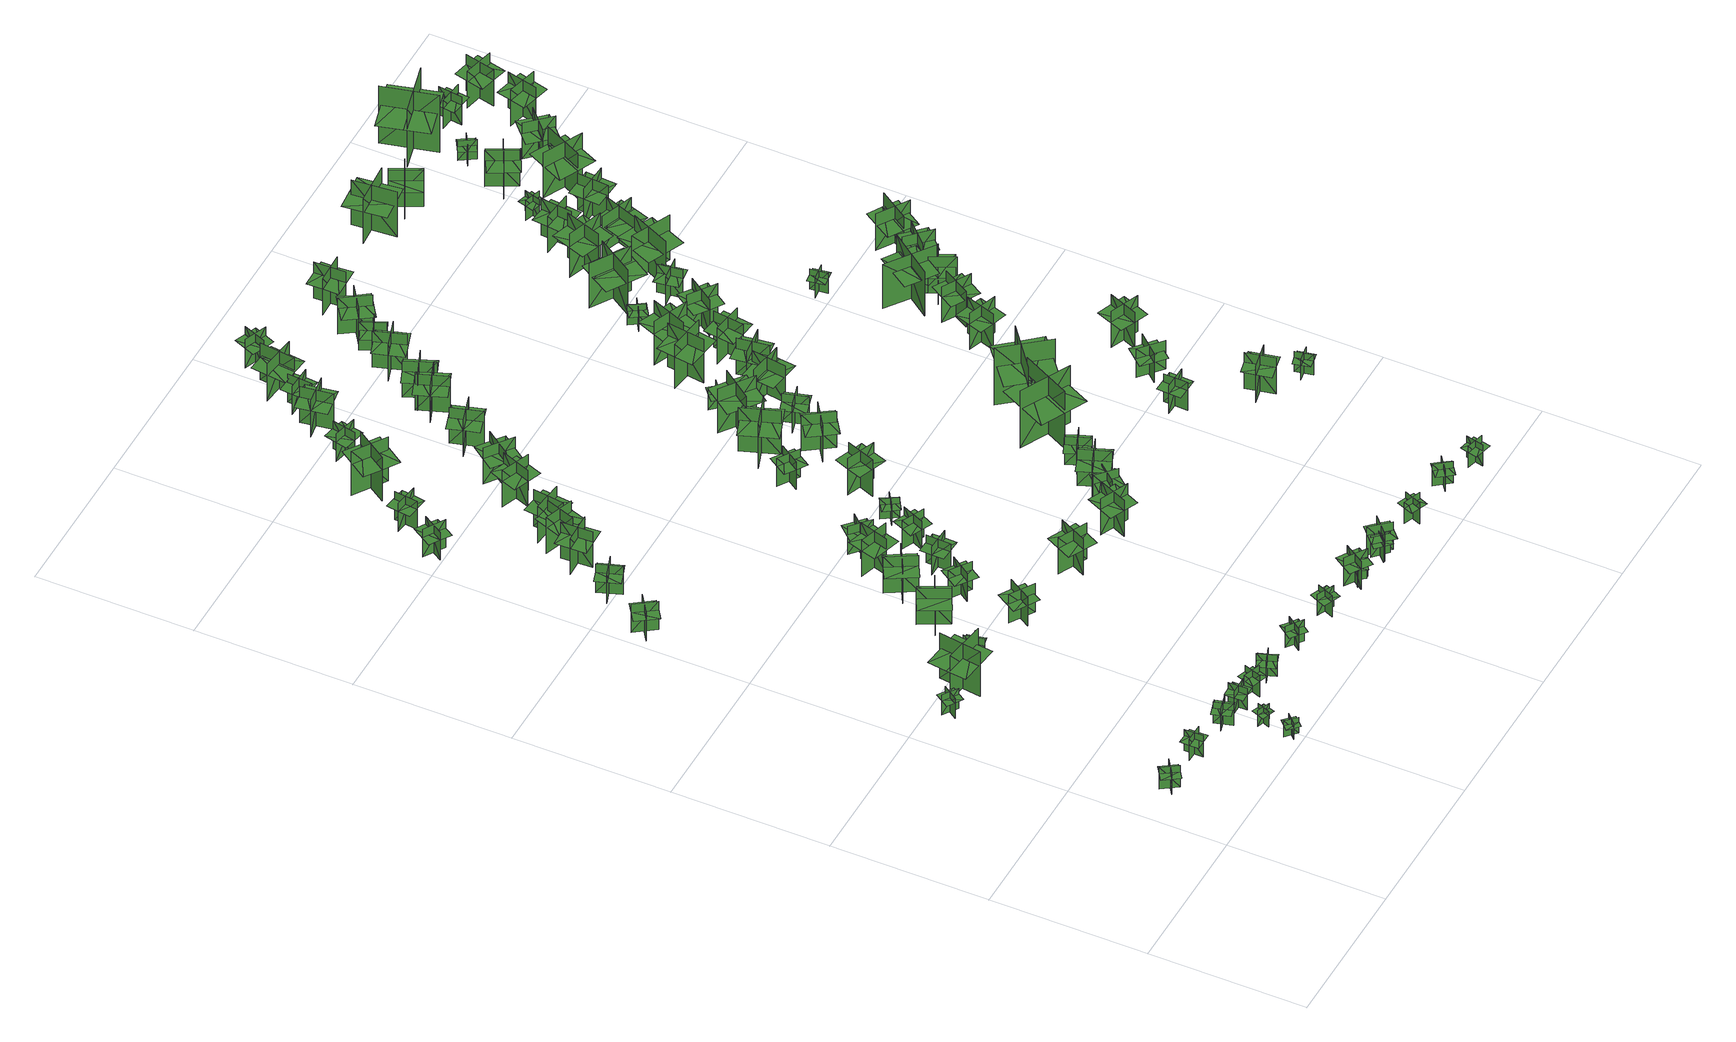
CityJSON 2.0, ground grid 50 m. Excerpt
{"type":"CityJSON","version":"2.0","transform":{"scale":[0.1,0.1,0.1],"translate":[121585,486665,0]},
"CityObjects":{
"tree1":{"type":"SolitaryVegetationObject","geometry":[{"type":"MultiSurface","lod":"1","boundaries":[[[0,1,2]],[[0,2,3]],[[4,5,6]],[[4,6,7]],[[8,9,10]],[[8,10,11]],[[8,11,12]],[[8,12,13]]]}]},
"tree2":{"type":"SolitaryVegetationObject","geometry":[{"type":"MultiSurface","lod":"1","boundaries":[[[14,15,16]],[[14,16,17]],[[18,19,20]],[[18,20,21]],[[22,23,24]],[[22,24,25]],[[22,25,26]],[[22,26,27]]]}]},
"tree3":{"type":"SolitaryVegetationObject","geometry":[{"type":"MultiSurface","lod":"1","boundaries":[[[28,29,30]],[[28,30,31]],[[32,33,34]],[[32,34,35]],[[36,37,38]],[[36,38,39]],[[36,39,40]],[[36,40,41]]]}]},
"tree4":{"type":"SolitaryVegetationObject","geometry":[{"type":"MultiSurface","lod":"1","boundaries":[[[42,43,44]],[[42,44,45]],[[46,47,48]],[[46,48,49]],[[50,51,52]],[[50,52,53]],[[50,53,54]],[[50,54,55]]]}]},
"tree5":{"type":"SolitaryVegetationObject","geometry":[{"type":"MultiSurface","lod":"1","boundaries":[[[56,57,58]],[[56,58,59]],[[60,61,62]],[[60,62,63]],[[64,65,66]],[[64,66,67]],[[64,67,68]],[[64,68,69]]]}]},
"tree6":{"type":"SolitaryVegetationObject","geometry":[{"type":"MultiSurface","lod":"1","boundaries":[[[70,71,72]],[[70,72,73]],[[74,75,76]],[[74,76,77]],[[78,79,80]],[[78,80,81]],[[78,81,82]],[[78,82,83]]]}]},
"tree7":{"type":"SolitaryVegetationObject","geometry":[{"type":"MultiSurface","lod":"1","boundaries":[[[84,85,86]],[[84,86,87]],[[88,89,90]],[[88,90,91]],[[92,93,94]],[[92,94,95]],[[92,95,96]],[[92,96,97]]]}]},
"tree8":{"type":"SolitaryVegetationObject","geometry":[{"type":"MultiSurface","lod":"1","boundaries":[[[98,99,100]],[[98,100,101]],[[102,103,104]],[[102,104,105]],[[106,107,108]],[[106,108,109]],[[106,109,110]],[[106,110,111]]]}]},
"tree9":{"type":"SolitaryVegetationObject","geometry":[{"type":"MultiSurface","lod":"1","boundaries":[[[112,113,114]],[[112,114,115]],[[116,117,118]],[[116,118,119]],[[120,121,122]],[[120,122,123]],[[120,123,124]],[[120,124,125]]]}]},
"tree10":{"type":"SolitaryVegetationObject","geometry":[{"type":"MultiSurface","lod":"1","boundaries":[[[126,127,128]],[[126,128,129]],[[130,131,132]],[[130,132,133]],[[134,135,136]],[[134,136,137]],[[134,137,138]],[[134,138,139]]]}]},
"tree11":{"type":"SolitaryVegetationObject","geometry":[{"type":"MultiSurface","lod":"1","boundaries":[[[140,141,142]],[[140,142,143]],[[144,145,146]],[[144,146,147]],[[148,149,150]],[[148,150,151]],[[148,151,152]],[[148,152,153]]]}]},
"tree12":{"type":"SolitaryVegetationObject","geometry":[{"type":"MultiSurface","lod":"1","boundaries":[[[154,155,156]],[[154,156,157]],[[158,159,160]],[[158,160,161]],[[162,163,164]],[[162,164,165]],[[162,165,166]],[[162,166,167]]]}]},
"tree13":{"type":"SolitaryVegetationObject","geometry":[{"type":"MultiSurface","lod":"1","boundaries":[[[168,169,170]],[[168,170,171]],[[172,173,174]],[[172,174,175]],[[176,177,178]],[[176,178,179]],[[176,179,180]],[[176,180,181]]]}]},
"tree14":{"type":"SolitaryVegetationObject","geometry":[{"type":"MultiSurface","lod":"1","boundaries":[[[182,183,184]],[[182,184,185]],[[186,187,188]],[[186,188,189]],[[190,191,192]],[[190,192,193]],[[190,193,194]],[[190,194,195]]]}]},
"tree15":{"type":"SolitaryVegetationObject","geometry":[{"type":"MultiSurface","lod":"1","boundaries":[[[196,197,198]],[[196,198,199]],[[200,201,202]],[[200,202,203]],[[204,205,206]],[[204,206,207]],[[204,207,208]],[[204,208,209]]]}]},
"tree16":{"type":"SolitaryVegetationObject","geometry":[{"type":"MultiSurface","lod":"1","boundaries":[[[210,211,212]],[[210,212,213]],[[214,215,216]],[[214,216,217]],[[218,219,220]],[[218,220,221]],[[218,221,222]],[[218,222,223]]]}]},
"tree17":{"type":"SolitaryVegetationObject","geometry":[{"type":"MultiSurface","lod":"1","boundaries":[[[224,225,226]],[[224,226,227]],[[228,229,230]],[[228,230,231]],[[232,233,234]],[[232,234,235]],[[232,235,236]],[[232,236,237]]]}]},
"tree18":{"type":"SolitaryVegetationObject","geometry":[{"type":"MultiSurface","lod":"1","boundaries":[[[238,239,240]],[[238,240,241]],[[242,243,244]],[[242,244,245]],[[246,247,248]],[[246,248,249]],[[246,249,250]],[[246,250,251]]]}]},
"tree19":{"type":"SolitaryVegetationObject","geometry":[{"type":"MultiSurface","lod":"1","boundaries":[[[252,253,254]],[[252,254,255]],[[256,257,258]],[[256,258,259]],[[260,261,262]],[[260,262,263]],[[260,263,264]],[[260,264,265]]]}]},
"tree20":{"type":"SolitaryVegetationObject","geometry":[{"type":"MultiSurface","lod":"1","boundaries":[[[266,267,268]],[[266,268,269]],[[270,271,272]],[[270,272,273]],[[274,275,276]],[[274,276,277]],[[274,277,278]],[[274,278,279]]]}]},
"tree21":{"type":"SolitaryVegetationObject","geometry":[{"type":"MultiSurface","lod":"1","boundaries":[[[280,281,282]],[[280,282,283]],[[284,285,286]],[[284,286,287]],[[288,289,290]],[[288,290,291]],[[288,291,292]],[[288,292,293]]]}]},
"tree22":{"type":"SolitaryVegetationObject","geometry":[{"type":"MultiSurface","lod":"1","boundaries":[[[294,295,296]],[[294,296,297]],[[298,299,300]],[[298,300,301]],[[302,303,304]],[[302,304,305]],[[302,305,306]],[[302,306,307]]]}]},
"tree23":{"type":"SolitaryVegetationObject","geometry":[{"type":"MultiSurface","lod":"1","boundaries":[[[308,309,310]],[[308,310,311]],[[312,313,314]],[[312,314,315]],[[316,317,318]],[[316,318,319]],[[316,319,320]],[[316,320,321]]]}]},
"tree24":{"type":"SolitaryVegetationObject","geometry":[{"type":"MultiSurface","lod":"1","boundaries":[[[322,323,324]],[[322,324,325]],[[326,327,328]],[[326,328,329]],[[330,331,332]],[[330,332,333]],[[330,333,334]],[[330,334,335]]]}]},
"tree25":{"type":"SolitaryVegetationObject","geometry":[{"type":"MultiSurface","lod":"1","boundaries":[[[336,337,338]],[[336,338,339]],[[340,341,342]],[[340,342,343]],[[344,345,346]],[[344,346,347]],[[344,347,348]],[[344,348,349]]]}]},
"tree26":{"type":"SolitaryVegetationObject","geometry":[{"type":"MultiSurface","lod":"1","boundaries":[[[350,351,352]],[[350,352,353]],[[354,355,356]],[[354,356,357]],[[358,359,360]],[[358,360,361]],[[358,361,362]],[[358,362,363]]]}]},
"tree27":{"type":"SolitaryVegetationObject","geometry":[{"type":"MultiSurface","lod":"1","boundaries":[[[364,365,366]],[[364,366,367]],[[368,369,370]],[[368,370,371]],[[372,373,374]],[[372,374,375]],[[372,375,376]],[[372,376,377]]]}]},
"tree28":{"type":"SolitaryVegetationObject","geometry":[{"type":"MultiSurface","lod":"1","boundaries":[[[378,379,380]],[[378,380,381]],[[382,383,384]],[[382,384,385]],[[386,387,388]],[[386,388,389]],[[386,389,390]],[[386,390,391]]]}]},
"tree29":{"type":"SolitaryVegetationObject","geometry":[{"type":"MultiSurface","lod":"1","boundaries":[[[392,393,394]],[[392,394,395]],[[396,397,398]],[[396,398,399]],[[400,401,402]],[[400,402,403]],[[400,403,404]],[[400,404,405]]]}]},
"tree30":{"type":"SolitaryVegetationObject","geometry":[{"type":"MultiSurface","lod":"1","boundaries":[[[406,407,408]],[[406,408,409]],[[410,411,412]],[[410,412,413]],[[414,415,416]],[[414,416,417]],[[414,417,418]],[[414,418,419]]]}]},
"tree31":{"type":"SolitaryVegetationObject","geometry":[{"type":"MultiSurface","lod":"1","boundaries":[[[420,421,422]],[[420,422,423]],[[424,425,426]],[[424,426,427]],[[428,429,430]],[[428,430,431]],[[428,431,432]],[[428,432,433]]]}]},
"tree32":{"type":"SolitaryVegetationObject","geometry":[{"type":"MultiSurface","lod":"1","boundaries":[[[434,435,436]],[[434,436,437]],[[438,439,440]],[[438,440,441]],[[442,443,444]],[[442,444,445]],[[442,445,446]],[[442,446,447]]]}]},
"tree33":{"type":"SolitaryVegetationObject","geometry":[{"type":"MultiSurface","lod":"1","boundaries":[[[448,449,450]],[[448,450,451]],[[452,453,454]],[[452,454,455]],[[456,457,458]],[[456,458,459]],[[456,459,460]],[[456,460,461]]]}]},
"tree34":{"type":"SolitaryVegetationObject","geometry":[{"type":"MultiSurface","lod":"1","boundaries":[[[462,463,464]],[[462,464,465]],[[466,467,468]],[[466,468,469]],[[470,471,472]],[[470,472,473]],[[470,473,474]],[[470,474,475]]]}]},
"tree35":{"type":"SolitaryVegetationObject","geometry":[{"type":"MultiSurface","lod":"1","boundaries":[[[476,477,478]],[[476,478,479]],[[480,481,482]],[[480,482,483]],[[484,485,486]],[[484,486,487]],[[484,487,488]],[[484,488,489]]]}]},
"tree36":{"type":"SolitaryVegetationObject","geometry":[{"type":"MultiSurface","lod":"1","boundaries":[[[490,491,492]],[[490,492,493]],[[494,495,496]],[[494,496,497]],[[498,499,500]],[[498,500,501]],[[498,501,502]],[[498,502,503]]]}]},
"tree37":{"type":"SolitaryVegetationObject","geometry":[{"type":"MultiSurface","lod":"1","boundaries":[[[504,505,506]],[[504,506,507]],[[508,509,510]],[[508,510,511]],[[512,513,514]],[[512,514,515]],[[512,515,516]],[[512,516,517]]]}]},
"tree38":{"type":"SolitaryVegetationObject","geometry":[{"type":"MultiSurface","lod":"1","boundaries":[[[518,519,520]],[[518,520,521]],[[522,523,524]],[[522,524,525]],[[526,527,528]],[[526,528,529]],[[526,529,530]],[[526,530,531]]]}]},
"tree39":{"type":"SolitaryVegetationObject","geometry":[{"type":"MultiSurface","lod":"1","boundaries":[[[532,533,534]],[[532,534,535]],[[536,537,538]],[[536,538,539]],[[540,541,542]],[[540,542,543]],[[540,543,544]],[[540,544,545]]]}]},
"tree40":{"type":"SolitaryVegetationObject","geometry":[{"type":"MultiSurface","lod":"1","boundaries":[[[546,547,548]],[[546,548,549]],[[550,551,552]],[[550,552,553]],[[554,555,556]],[[554,556,557]],[[554,557,558]],[[554,558,559]]]}]},
"tree41":{"type":"SolitaryVegetationObject","geometry":[{"type":"MultiSurface","lod":"1","boundaries":[[[560,561,562]],[[560,562,563]],[[564,565,566]],[[564,566,567]],[[568,569,570]],[[568,570,571]],[[568,571,572]],[[568,572,573]]]}]},
"tree42":{"type":"SolitaryVegetationObject","geometry":[{"type":"MultiSurface","lod":"1","boundaries":[[[574,575,576]],[[574,576,577]],[[578,579,580]],[[578,580,581]],[[582,583,584]],[[582,584,585]],[[582,585,586]],[[582,586,587]]]}]},
"tree43":{"type":"SolitaryVegetationObject","geometry":[{"type":"MultiSurface","lod":"1","boundaries":[[[588,589,590]],[[588,590,591]],[[592,593,594]],[[592,594,595]],[[596,597,598]],[[596,598,599]],[[596,599,600]],[[596,600,601]]]}]},
"tree44":{"type":"SolitaryVegetationObject","geometry":[{"type":"MultiSurface","lod":"1","boundaries":[[[602,603,604]],[[602,604,605]],[[606,607,608]],[[606,608,609]],[[610,611,612]],[[610,612,613]],[[610,613,614]],[[610,614,615]]]}]},
"tree45":{"type":"SolitaryVegetationObject","geometry":[{"type":"MultiSurface","lod":"1","boundaries":[[[616,617,618]],[[616,618,619]],[[620,621,622]],[[620,622,623]],[[624,625,626]],[[624,626,627]],[[624,627,628]],[[624,628,629]]]}]},
"tree46":{"type":"SolitaryVegetationObject","geometry":[{"type":"MultiSurface","lod":"1","boundaries":[[[630,631,632]],[[630,632,633]],[[634,635,636]],[[634,636,637]],[[638,639,640]],[[638,640,641]],[[638,641,642]],[[638,642,643]]]}]},
"tree47":{"type":"SolitaryVegetationObject","geometry":[{"type":"MultiSurface","lod":"1","boundaries":[[[644,645,646]],[[644,646,647]],[[648,649,650]],[[648,650,651]],[[652,653,654]],[[652,654,655]],[[652,655,656]],[[652,656,657]]]}]},
"tree48":{"type":"SolitaryVegetationObject","geometry":[{"type":"MultiSurface","lod":"1","boundaries":[[[658,659,660]],[[658,660,661]],[[662,663,664]],[[662,664,665]],[[666,667,668]],[[666,668,669]],[[666,669,670]],[[666,670,671]]]}]},
"tree49":{"type":"SolitaryVegetationObject","geometry":[{"type":"MultiSurface","lod":"1","boundaries":[[[672,673,674]],[[672,674,675]],[[676,677,678]],[[676,678,679]],[[680,681,682]],[[680,682,683]],[[680,683,684]],[[680,684,685]]]}]},
"tree50":{"type":"SolitaryVegetationObject","geometry":[{"type":"MultiSurface","lod":"1","boundaries":[[[686,687,688]],[[686,688,689]],[[690,691,692]],[[690,692,693]],[[694,695,696]],[[694,696,697]],[[694,697,698]],[[694,698,699]]]}]},
"tree51":{"type":"SolitaryVegetationObject","geometry":[{"type":"MultiSurface","lod":"1","boundaries":[[[700,701,702]],[[700,702,703]],[[704,705,706]],[[704,706,707]],[[708,709,710]],[[708,710,711]],[[708,711,712]],[[708,712,713]]]}]},
"tree52":{"type":"SolitaryVegetationObject","geometry":[{"type":"MultiSurface","lod":"1","boundaries":[[[714,715,716]],[[714,716,717]],[[718,719,720]],[[718,720,721]],[[722,723,724]],[[722,724,725]],[[722,725,726]],[[722,726,727]]]}]},
"tree53":{"type":"SolitaryVegetationObject","geometry":[{"type":"MultiSurface","lod":"1","boundaries":[[[728,729,730]],[[728,730,731]],[[732,733,734]],[[732,734,735]],[[736,737,738]],[[736,738,739]],[[736,739,740]],[[736,740,741]]]}]},
"tree54":{"type":"SolitaryVegetationObject","geometry":[{"type":"MultiSurface","lod":"1","boundaries":[[[742,743,744]],[[742,744,745]],[[746,747,748]],[[746,748,749]],[[750,751,752]],[[750,752,753]],[[750,753,754]],[[750,754,755]]]}]},
"tree55":{"type":"SolitaryVegetationObject","geometry":[{"type":"MultiSurface","lod":"1","boundaries":[[[756,757,758]],[[756,758,759]],[[760,761,762]],[[760,762,763]],[[764,765,766]],[[764,766,767]],[[764,767,768]],[[764,768,769]]]}]},
"tree56":{"type":"SolitaryVegetationObject","geometry":[{"type":"MultiSurface","lod":"1","boundaries":[[[770,771,772]],[[770,772,773]],[[774,775,776]],[[774,776,777]],[[778,779,780]],[[778,780,781]],[[778,781,782]],[[778,782,783]]]}]},
"tree57":{"type":"SolitaryVegetationObject","geometry":[{"type":"MultiSurface","lod":"1","boundaries":[[[784,785,786]],[[784,786,787]],[[788,789,790]],[[788,790,791]],[[792,793,794]],[[792,794,795]],[[792,795,796]],[[792,796,797]]]}]},
"tree58":{"type":"SolitaryVegetationObject","geometry":[{"type":"MultiSurface","lod":"1","boundaries":[[[798,799,800]],[[798,800,801]],[[802,803,804]],[[802,804,805]],[[806,807,808]],[[806,808,809]],[[806,809,810]],[[806,810,811]]]}]},
"tree59":{"type":"SolitaryVegetationObject","geometry":[{"type":"MultiSurface","lod":"1","boundaries":[[[812,813,814]],[[812,814,815]],[[816,817,818]],[[816,818,819]],[[820,821,822]],[[820,822,823]],[[820,823,824]],[[820,824,825]]]}]},
"tree60":{"type":"SolitaryVegetationObject","geometry":[{"type":"MultiSurface","lod":"1","boundaries":[[[826,827,828]],[[826,828,829]],[[830,831,832]],[[830,832,833]],[[834,835,836]],[[834,836,837]],[[834,837,838]],[[834,838,839]]]}]},
"tree61":{"type":"SolitaryVegetationObject","geometry":[{"type":"MultiSurface","lod":"1","boundaries":[[[840,841,842]],[[840,842,843]],[[844,845,846]],[[844,846,847]],[[848,849,850]],[[848,850,851]],[[848,851,852]],[[848,852,853]]]}]},
"tree62":{"type":"SolitaryVegetationObject","geometry":[{"type":"MultiSurface","lod":"1","boundaries":[[[854,855,856]],[[854,856,857]],[[858,859,860]],[[858,860,861]],[[862,863,864]],[[862,864,865]],[[862,865,866]],[[862,866,867]]]}]},
"tree63":{"type":"SolitaryVegetationObject","geometry":[{"type":"MultiSurface","lod":"1","boundaries":[[[868,869,870]],[[868,870,871]],[[872,873,874]],[[872,874,875]],[[876,877,878]],[[876,878,879]],[[876,879,880]],[[876,880,881]]]}]},
"tree64":{"type":"SolitaryVegetationObject","geometry":[{"type":"MultiSurface","lod":"1","boundaries":[[[882,883,884]],[[882,884,885]],[[886,887,888]],[[886,888,889]],[[890,891,892]],[[890,892,893]],[[890,893,894]],[[890,894,895]]]}]},
"tree65":{"type":"SolitaryVegetationObject","geometry":[{"type":"MultiSurface","lod":"1","boundaries":[[[896,897,898]],[[896,898,899]],[[900,901,902]],[[900,902,903]],[[904,905,906]],[[904,906,907]],[[904,907,908]],[[904,908,909]]]}]},
"tree66":{"type":"SolitaryVegetationObject","geometry":[{"type":"MultiSurface","lod":"1","boundaries":[[[910,911,912]],[[910,912,913]],[[914,915,916]],[[914,916,917]],[[918,919,920]],[[918,920,921]],[[918,921,922]],[[918,922,923]]]}]},
"tree67":{"type":"SolitaryVegetationObject","geometry":[{"type":"MultiSurface","lod":"1","boundaries":[[[924,925,926]],[[924,926,927]],[[928,929,930]],[[928,930,931]],[[932,933,934]],[[932,934,935]],[[932,935,936]],[[932,936,937]]]}]},
"tree68":{"type":"SolitaryVegetationObject","geometry":[{"type":"MultiSurface","lod":"1","boundaries":[[[938,939,940]],[[938,940,941]],[[942,943,944]],[[942,944,945]],[[946,947,948]],[[946,948,949]],[[946,949,950]],[[946,950,951]]]}]},
"tree69":{"type":"SolitaryVegetationObject","geometry":[{"type":"MultiSurface","lod":"1","boundaries":[[[952,953,954]],[[952,954,955]],[[956,957,958]],[[956,958,959]],[[960,961,962]],[[960,962,963]],[[960,963,964]],[[960,964,965]]]}]},
"tree70":{"type":"SolitaryVegetationObject","geometry":[{"type":"MultiSurface","lod":"1","boundaries":[[[966,967,968]],[[966,968,969]],[[970,971,972]],[[970,972,973]],[[974,975,976]],[[974,976,977]],[[974,977,978]],[[974,978,979]]]}]},
"tree71":{"type":"SolitaryVegetationObject","geometry":[{"type":"MultiSurface","lod":"1","boundaries":[[[980,981,982]],[[980,982,983]],[[984,985,986]],[[984,986,987]],[[988,989,990]],[[988,990,991]],[[988,991,992]],[[988,992,993]]]}]},
"tree72":{"type":"SolitaryVegetationObject","geometry":[{"type":"MultiSurface","lod":"1","boundaries":[[[994,995,996]],[[994,996,997]],[[998,999,1000]],[[998,1000,1001]],[[1002,1003,1004]],[[1002,1004,1005]],[[1002,1005,1006]],[[1002,1006,1007]]]}]},
"tree73":{"type":"SolitaryVegetationObject","geometry":[{"type":"MultiSurface","lod":"1","boundaries":[[[1008,1009,1010]],[[1008,1010,1011]],[[1012,1013,1014]],[[1012,1014,1015]],[[1016,1017,1018]],[[1016,1018,1019]],[[1016,1019,1020]],[[1016,1020,1021]]]}]},
"tree74":{"type":"SolitaryVegetationObject","geometry":[{"type":"MultiSurface","lod":"1","boundaries":[[[1022,1023,1024]],[[1022,1024,1025]],[[1026,1027,1028]],[[1026,1028,1029]],[[1030,1031,1032]],[[1030,1032,1033]],[[1030,1033,1034]],[[1030,1034,1035]]]}]},
"tree75":{"type":"SolitaryVegetationObject","geometry":[{"type":"MultiSurface","lod":"1","boundaries":[[[1036,1037,1038]],[[1036,1038,1039]],[[1040,1041,1042]],[[1040,1042,1043]],[[1044,1045,1046]],[[1044,1046,1047]],[[1044,1047,1048]],[[1044,1048,1049]]]}]},
"tree76":{"type":"SolitaryVegetationObject","geometry":[{"type":"MultiSurface","lod":"1","boundaries":[[[1050,1051,1052]],[[1050,1052,1053]],[[1054,1055,1056]],[[1054,1056,1057]],[[1058,1059,1060]],[[1058,1060,1061]],[[1058,1061,1062]],[[1058,1062,1063]]]}]},
"tree77":{"type":"SolitaryVegetationObject","geometry":[{"type":"MultiSurface","lod":"1","boundaries":[[[1064,1065,1066]],[[1064,1066,1067]],[[1068,1069,1070]],[[1068,1070,1071]],[[1072,1073,1074]],[[1072,1074,1075]],[[1072,1075,1076]],[[1072,1076,1077]]]}]},
"tree78":{"type":"SolitaryVegetationObject","geometry":[{"type":"MultiSurface","lod":"1","boundaries":[[[1078,1079,1080]],[[1078,1080,1081]],[[1082,1083,1084]],[[1082,1084,1085]],[[1086,1087,1088]],[[1086,1088,1089]],[[1086,1089,1090]],[[1086,1090,1091]]]}]},
"tree79":{"type":"SolitaryVegetationObject","geometry":[{"type":"MultiSurface","lod":"1","boundaries":[[[1092,1093,1094]],[[1092,1094,1095]],[[1096,1097,1098]],[[1096,1098,1099]],[[1100,1101,1102]],[[1100,1102,1103]],[[1100,1103,1104]],[[1100,1104,1105]]]}]},
"tree80":{"type":"SolitaryVegetationObject","geometry":[{"type":"MultiSurface","lod":"1","boundaries":[[[1106,1107,1108]],[[1106,1108,1109]],[[1110,1111,1112]],[[1110,1112,1113]],[[1114,1115,1116]],[[1114,1116,1117]],[[1114,1117,1118]],[[1114,1118,1119]]]}]},
"tree81":{"type":"SolitaryVegetationObject","geometry":[{"type":"MultiSurface","lod":"1","boundaries":[[[1120,1121,1122]],[[1120,1122,1123]],[[1124,1125,1126]],[[1124,1126,1127]],[[1128,1129,1130]],[[1128,1130,1131]],[[1128,1131,1132]],[[1128,1132,1133]]]}]},
"tree82":{"type":"SolitaryVegetationObject","geometry":[{"type":"MultiSurface","lod":"1","boundaries":[[[1134,1135,1136]],[[1134,1136,1137]],[[1138,1139,1140]],[[1138,1140,1141]],[[1142,1143,1144]],[[1142,1144,1145]],[[1142,1145,1146]],[[1142,1146,1147]]]}]},
"tree83":{"type":"SolitaryVegetationObject","geometry":[{"type":"MultiSurface","lod":"1","boundaries":[[[1148,1149,1150]],[[1148,1150,1151]],[[1152,1153,1154]],[[1152,1154,1155]],[[1156,1157,1158]],[[1156,1158,1159]],[[1156,1159,1160]],[[1156,1160,1161]]]}]},
"tree84":{"type":"SolitaryVegetationObject","geometry":[{"type":"MultiSurface","lod":"1","boundaries":[[[1162,1163,1164]],[[1162,1164,1165]],[[1166,1167,1168]],[[1166,1168,1169]],[[1170,1171,1172]],[[1170,1172,1173]],[[1170,1173,1174]],[[1170,1174,1175]]]}]},
"tree85":{"type":"SolitaryVegetationObject","geometry":[{"type":"MultiSurface","lod":"1","boundaries":[[[1176,1177,1178]],[[1176,1178,1179]],[[1180,1181,1182]],[[1180,1182,1183]],[[1184,1185,1186]],[[1184,1186,1187]],[[1184,1187,1188]],[[1184,1188,1189]]]}]},
"tree86":{"type":"SolitaryVegetationObject","geometry":[{"type":"MultiSurface","lod":"1","boundaries":[[[1190,1191,1192]],[[1190,1192,1193]],[[1194,1195,1196]],[[1194,1196,1197]],[[1198,1199,1200]],[[1198,1200,1201]],[[1198,1201,1202]],[[1198,1202,1203]]]}]},
"tree87":{"type":"SolitaryVegetationObject","geometry":[{"type":"MultiSurface","lod":"1","boundaries":[[[1204,1205,1206]],[[1204,1206,1207]],[[1208,1209,1210]],[[1208,1210,1211]],[[1212,1213,1214]],[[1212,1214,1215]],[[1212,1215,1216]],[[1212,1216,1217]]]}]},
"tree88":{"type":"SolitaryVegetationObject","geometry":[{"type":"MultiSurface","lod":"1","boundaries":[[[1218,1219,1220]],[[1218,1220,1221]],[[1222,1223,1224]],[[1222,1224,1225]],[[1226,1227,1228]],[[1226,1228,1229]],[[1226,1229,1230]],[[1226,1230,1231]]]}]},
"tree89":{"type":"SolitaryVegetationObject","geometry":[{"type":"MultiSurface","lod":"1","boundaries":[[[1232,1233,1234]],[[1232,1234,1235]],[[1236,1237,1238]],[[1236,1238,1239]],[[1240,1241,1242]],[[1240,1242,1243]],[[1240,1243,1244]],[[1240,1244,1245]]]}]},
"tree90":{"type":"SolitaryVegetationObject","geometry":[{"type":"MultiSurface","lod":"1","boundaries":[[[1246,1247,1248]],[[1246,1248,1249]],[[1250,1251,1252]],[[1250,1252,1253]],[[1254,1255,1256]],[[1254,1256,1257]],[[1254,1257,1258]],[[1254,1258,1259]]]}]},
"tree91":{"type":"SolitaryVegetationObject","geometry":[{"type":"MultiSurface","lod":"1","boundaries":[[[1260,1261,1262]],[[1260,1262,1263]],[[1264,1265,1266]],[[1264,1266,1267]],[[1268,1269,1270]],[[1268,1270,1271]],[[1268,1271,1272]],[[1268,1272,1273]]]}]},
"tree92":{"type":"SolitaryVegetationObject","geometry":[{"type":"MultiSurface","lod":"1","boundaries":[[[1274,1275,1276]],[[1274,1276,1277]],[[1278,1279,1280]],[[1278,1280,1281]],[[1282,1283,1284]],[[1282,1284,1285]],[[1282,1285,1286]],[[1282,1286,1287]]]}]},
"tree93":{"type":"SolitaryVegetationObject","geometry":[{"type":"MultiSurface","lod":"1","boundaries":[[[1288,1289,1290]],[[1288,1290,1291]],[[1292,1293,1294]],[[1292,1294,1295]],[[1296,1297,1298]],[[1296,1298,1299]],[[1296,1299,1300]],[[1296,1300,1301]]]}]},
"tree94":{"type":"SolitaryVegetationObject","geometry":[{"type":"MultiSurface","lod":"1","boundaries":[[[1302,1303,1304]],[[1302,1304,1305]],[[1306,1307,1308]],[[1306,1308,1309]],[[1310,1311,1312]],[[1310,1312,1313]],[[1310,1313,1314]],[[1310,1314,1315]]]}]},
"tree95":{"type":"SolitaryVegetationObject","geometry":[{"type":"MultiSurface","lod":"1","boundaries":[[[1316,1317,1318]],[[1316,1318,1319]],[[1320,1321,1322]],[[1320,1322,1323]],[[1324,1325,1326]],[[1324,1326,1327]],[[1324,1327,1328]],[[1324,1328,1329]]]}]},
"tree96":{"type":"SolitaryVegetationObject","geometry":[{"type":"MultiSurface","lod":"1","boundaries":[[[1330,1331,1332]],[[1330,1332,1333]],[[1334,1335,1336]],[[1334,1336,1337]],[[1338,1339,1340]],[[1338,1340,1341]],[[1338,1341,1342]],[[1338,1342,1343]]]}]},
"tree97":{"type":"SolitaryVegetationObject","geometry":[{"type":"MultiSurface","lod":"1","boundaries":[[[1344,1345,1346]],[[1344,1346,1347]],[[1348,1349,1350]],[[1348,1350,1351]],[[1352,1353,1354]],[[1352,1354,1355]],[[1352,1355,1356]],[[1352,1356,1357]]]}]},
"tree98":{"type":"SolitaryVegetationObject","geometry":[{"type":"MultiSurface","lod":"1","boundaries":[[[1358,1359,1360]],[[1358,1360,1361]],[[1362,1363,1364]],[[1362,1364,1365]],[[1366,1367,1368]],[[1366,1368,1369]],[[1366,1369,1370]],[[1366,1370,1371]]]}]},
"tree99":{"type":"SolitaryVegetationObject","geometry":[{"type":"MultiSurface","lod":"1","boundaries":[[[1372,1373,1374]],[[1372,1374,1375]],[[1376,1377,1378]],[[1376,1378,1379]],[[1380,1381,1382]],[[1380,1382,1383]],[[1380,1383,1384]],[[1380,1384,1385]]]}]},
"tree100":{"type":"SolitaryVegetationObject","geometry":[{"type":"MultiSurface","lod":"1","boundaries":[[[1386,1387,1388]],[[1386,1388,1389]],[[1390,1391,1392]],[[1390,1392,1393]],[[1394,1395,1396]],[[1394,1396,1397]],[[1394,1397,1398]],[[1394,1398,1399]]]}]},
"tree101":{"type":"SolitaryVegetationObject","geometry":[{"type":"MultiSurface","lod":"1","boundaries":[[[1400,1401,1402]],[[1400,1402,1403]],[[1404,1405,1406]],[[1404,1406,1407]],[[1408,1409,1410]],[[1408,1410,1411]],[[1408,1411,1412]],[[1408,1412,1413]]]}]},
"tree102":{"type":"SolitaryVegetationObject","geometry":[{"type":"MultiSurface","lod":"1","boundaries":[[[1414,1415,1416]],[[1414,1416,1417]],[[1418,1419,1420]],[[1418,1420,1421]],[[1422,1423,1424]],[[1422,1424,1425]],[[1422,1425,1426]],[[1422,1426,1427]]]}]}
},
"vertices":[
[111,228,11],[160,262,11],[160,262,93],[111,228,93],[150,221,11],[117,270,11],[117,270,93],[150,221,93],[150,221,70],[174,238,70],[141,286,70],[117,270,70],[92,253,70],[126,204,70],
[291,218,10],[291,277,10],[291,277,92],[291,218,92],[319,246,10],[260,246,10],[260,246,92],[319,246,92],[319,246,69],[319,275,69],[260,276,69],[260,246,69],[260,217,69],[319,216,69],
[150,959,14],[119,913,14],[119,913,91],[150,959,91],[114,952,14],[160,922,14],[160,922,91],[114,952,91],[114,952,70],[98,929,70],[145,899,70],[160,922,70],[175,945,70],[129,975,70],
[469,21,10],[499,53,10],[499,53,71],[469,21,71],[498,21,10],[466,52,10],[466,52,71],[498,21,71],[498,21,54],[514,37,54],[482,68,54],[466,52,54],[451,36,54],[483,5,54],
[428,255,10],[445,199,10],[445,199,92],[428,255,92],[409,221,10],[466,238,10],[466,238,92],[409,221,92],[409,221,69],[418,193,69],[474,210,69],[466,238,69],[458,266,69],[401,249,69],
[498,148,11],[482,107,11],[482,107,72],[498,148,72],[471,136,11],[512,120,11],[512,120,72],[471,136,72],[471,136,55],[463,116,55],[504,100,55],[512,120,55],[520,141,55],[479,157,55],
[325,943,4],[188,962,4],[188,962,176],[325,943,176],[259,1031,4],[240,894,4],[240,894,176],[259,1031,176],[318,954,121],[326,1017,121],[189,1034,121],[181,971,121],[173,907,121],[310,890,121],
[492,220,9],[551,222,9],[551,222,92],[492,220,92],[520,193,9],[519,252,9],[519,252,92],[520,193,92],[520,193,69],[550,194,69],[548,252,69],[519,252,69],[489,251,69],[491,192,69],
[88,1882,7],[25,1837,7],[25,1837,115],[88,1882,115],[38,1891,7],[82,1827,7],[82,1827,115],[38,1891,115],[38,1891,84],[6,1869,84],[50,1805,84],[82,1827,84],[114,1850,84],[69,1913,84],
[621,206,9],[565,225,9],[565,225,91],[621,206,91],[604,242,9],[585,186,9],[585,186,91],[604,242,91],[604,242,68],[576,251,68],[557,195,68],[585,186,68],[613,176,68],[632,232,68],
[338,977,8],[400,989,8],[400,989,86],[338,977,86],[380,949,8],[368,1011,8],[368,1011,86],[380,949,86],[343,973,61],[349,945,61],[410,958,61],[404,987,61],[398,1015,61],[337,1002,61],
[681,179,9],[661,235,9],[661,235,91],[681,179,91],[698,215,9],[643,195,9],[643,195,91],[698,215,91],[698,215,68],[688,243,68],[633,223,68],[643,195,68],[652,167,68],[708,187,68],
[186,2030,9],[113,2005,9],[113,2005,117],[186,2030,117],[140,2053,9],[165,1980,9],[165,1980,117],[140,2053,117],[140,2053,87],[103,2041,87],[128,1968,87],[165,1980,87],[201,1993,87],[176,2066,87],
[406,1118,8],[495,1163,8],[495,1163,146],[406,1118,146],[469,1097,8],[424,1186,8],[424,1186,146],[469,1097,146],[469,1097,107],[513,1119,107],[469,1208,107],[424,1186,107],[379,1163,107],[424,1074,107],
[52,2554,10],[117,2513,10],[117,2513,117],[52,2554,117],[63,2504,10],[104,2570,10],[104,2570,117],[63,2504,117],[63,2504,87],[96,2483,87],[137,2549,87],[104,2570,87],[71,2590,87],[30,2524,87],
[620,909,6],[546,956,6],[546,956,116],[620,909,116],[605,978,6],[558,903,6],[558,903,116],[605,978,116],[619,918,81],[640,952,81],[565,998,81],[544,963,81],[523,929,81],[598,883,81],
[229,2107,7],[225,2206,7],[225,2206,145],[229,2107,145],[274,2155,7],[175,2151,7],[175,2151,145],[274,2155,145],[274,2155,107],[272,2205,107],[173,2201,107],[175,2151,107],[177,2101,107],[276,2105,107],
[797,211,11],[845,176,11],[845,176,93],[797,211,93],[803,172,11],[838,219,11],[838,219,93],[803,172,93],[803,172,70],[826,154,70],[862,202,70],[838,219,70],[815,237,70],[779,190,70],
[485,1259,7],[571,1308,7],[571,1308,146],[485,1259,146],[549,1241,7],[499,1328,7],[499,1328,146],[549,1241,146],[549,1241,107],[592,1266,107],[543,1352,107],[499,1328,107],[456,1303,107],[506,1216,107],
[575,1101,5],[618,1165,5],[618,1165,113],[575,1101,113],[625,1110,5],[561,1154,5],[561,1154,113],[625,1110,113],[625,1110,83],[647,1142,83],[583,1186,83],[561,1154,83],[539,1122,83],[603,1078,83],
[316,2217,7],[223,2250,7],[223,2250,145],[316,2217,145],[288,2277,7],[255,2183,7],[255,2183,145],[288,2277,145],[288,2277,106],[241,2294,106],[208,2200,106],[255,2183,106],[302,2167,106],[335,2261,106],
[160,2695,7],[150,2619,7],[150,2619,115],[160,2695,115],[119,2664,7],[196,2654,7],[196,2654,115],[119,2664,115],[119,2664,85],[114,2626,85],[190,2616,85],[196,2654,85],[201,2692,85],[124,2703,85],
[350,2280,8],[251,2291,8],[251,2291,147],[350,2280,147],[309,2332,8],[297,2233,8],[297,2233,147],[309,2332,147],[309,2332,108],[259,2338,108],[248,2239,108],[297,2233,108],[347,2228,108],[358,2327,108],
[571,1353,6],[600,1448,6],[600,1448,144],[571,1353,144],[629,1384,6],[534,1413,6],[534,1413,144],[629,1384,144],[629,1384,105],[644,1431,105],[549,1460,105],[534,1413,105],[520,1365,105],[615,1336,105],
[993,203,10],[969,149,10],[969,149,92],[993,203,92],[956,189,10],[1010,165,10],[1010,165,92],[956,189,92],[956,189,69],[944,162,69],[998,138,69],[1010,165,69],[1022,192,69],[968,216,69],
[665,1274,7],[663,1196,7],[663,1196,114],[665,1274,114],[627,1238,7],[705,1236,7],[705,1236,114],[627,1238,114],[627,1238,84],[626,1200,84],[704,1197,84],[705,1236,84],[706,1275,84],[629,1277,84],
[594,1487,10],[652,1435,10],[652,1435,117],[594,1487,117],[597,1436,10],[649,1493,10],[649,1493,117],[597,1436,117],[597,1436,87],[625,1410,87],[677,1467,87],[649,1493,87],[620,1519,87],[568,1462,87],
[294,2782,7],[193,2849,7],[193,2849,176],[294,2782,176],[278,2861,7],[211,2760,7],[211,2760,176],[278,2861,176],[278,2861,128],[228,2895,128],[160,2794,128],[211,2760,128],[261,2726,128],[329,2827,128],
[815,855,8],[859,944,8],[859,944,147],[815,855,147],[878,876,8],[788,920,8],[788,920,147],[878,876,147],[878,876,108],[900,921,108],[810,965,108],[788,920,108],[766,876,108],[855,831,108],
[374,2384,6],[410,2477,6],[410,2477,145],[374,2384,145],[434,2411,6],[342,2447,6],[342,2447,145],[434,2411,145],[434,2411,106],[452,2457,106],[360,2493,106],[342,2447,106],[324,2400,106],[416,2364,106],
[707,1310,8],[739,1381,8],[739,1381,116],[707,1310,116],[756,1328,8],[685,1360,8],[685,1360,116],[756,1328,116],[756,1328,86],[772,1364,86],[701,1396,86],[685,1360,86],[669,1325,86],[740,1293,86],
[1100,177,8],[1165,135,8],[1165,135,116],[1100,177,116],[1110,127,8],[1152,192,8],[1152,192,116],[1110,127,116],[1110,127,86],[1143,106,86],[1185,171,86],[1152,192,86],[1120,213,86],[1078,148,86],
[1159,175,9],[1112,139,9],[1112,139,91],[1159,175,91],[1120,180,9],[1156,133,9],[1156,133,91],[1120,180,91],[1120,180,68],[1097,162,68],[1133,115,68],[1156,133,68],[1180,151,68],[1144,198,68],
[403,2537,6],[483,2477,6],[483,2477,144],[403,2537,144],[413,2471,6],[472,2551,6],[472,2551,144],[413,2471,144],[413,2471,105],[453,2441,105],[512,2521,105],[472,2551,105],[432,2580,105],[373,2501,105],
[795,1423,11],[765,1470,11],[765,1470,88],[795,1423,88],[803,1459,11],[756,1429,11],[756,1429,88],[803,1459,88],[803,1459,66],[788,1483,66],[741,1452,66],[756,1429,66],[771,1406,66],[818,1436,66],
[299,2948,8],[374,2931,8],[374,2931,115],[299,2948,115],[326,2904,8],[343,2980,8],[343,2980,115],[326,2904,115],[326,2904,85],[364,2896,85],[381,2971,85],[343,2980,85],[305,2988,85],[288,2912,85],
[985,885,8],[1076,845,8],[1076,845,147],[985,885,147],[1009,823,8],[1049,914,8],[1049,914,147],[1009,823,147],[1009,823,108],[1054,803,108],[1095,894,108],[1049,914,108],[1004,934,108],[963,843,108],
[1277,162,10],[1236,120,10],[1236,120,92],[1277,162,92],[1238,162,10],[1280,121,10],[1280,121,92],[1238,162,92],[1238,162,69],[1217,141,69],[1260,100,69],[1280,121,69],[1301,142,69],[1258,183,69],
[1295,119,10],[1242,176,10],[1242,176,117],[1295,119,117],[1297,171,10],[1240,118,10],[1240,118,117],[1297,171,117],[1297,171,87],[1270,199,87],[1214,146,87],[1240,118,87],[1267,90,87],[1323,143,87],
[508,2696,9],[536,2600,9],[536,2600,147],[508,2696,147],[476,2637,9],[571,2666,9],[571,2666,147],[476,2637,147],[476,2637,108],[490,2590,108],[585,2618,108],[571,2666,108],[557,2714,108],[461,2685,108],
[821,1749,10],[757,1791,10],[757,1791,117],[821,1749,117],[811,1799,10],[769,1735,10],[769,1735,117],[811,1799,117],[811,1799,87],[779,1821,87],[736,1756,87],[769,1735,87],[801,1713,87],[844,1778,87],
[870,1620,16],[835,1527,16],[835,1527,155],[870,1620,155],[809,1593,16],[902,1557,16],[902,1557,155],[809,1593,155],[809,1593,116],[792,1547,116],[885,1511,116],[902,1557,116],[920,1604,116],[827,1640,116],
[399,3112,7],[415,3013,7],[415,3013,145],[399,3112,145],[360,3058,7],[458,3074,7],[458,3074,145],[360,3058,145],[360,3058,106],[368,3009,106],[466,3025,106],[458,3074,106],[450,3123,106],[352,3107,106],
[457,3180,9],[453,3102,9],[453,3102,117],[457,3180,117],[418,3145,9],[496,3142,9],[496,3142,117],[418,3145,117],[418,3145,86],[416,3107,86],[494,3103,86],[496,3142,86],[497,3180,86],[420,3184,86],
[1149,909,8],[1091,961,8],[1091,961,116],[1149,909,116],[1146,961,8],[1095,903,8],[1095,903,116],[1146,961,116],[1146,961,85],[1118,986,85],[1066,929,85],[1095,903,85],[1124,877,85],[1175,935,85],
[882,1838,8],[841,1953,8],[841,1953,177],[882,1838,177],[917,1911,8],[802,1871,8],[802,1871,177],[917,1911,177],[917,1911,129],[897,1969,129],[782,1928,129],[802,1871,129],[822,1814,129],[937,1854,129],
[590,2844,7],[625,2751,7],[625,2751,146],[590,2844,146],[562,2784,7],[656,2819,7],[656,2819,146],[562,2784,146],[562,2784,107],[580,2737,107],[673,2772,107],[656,2819,107],[638,2866,107],[545,2831,107],
[1200,1009,7],[1108,973,7],[1108,973,146],[1200,1009,146],[1140,1036,7],[1176,944,7],[1176,944,146],[1140,1036,146],[1140,1036,107],[1093,1018,107],[1130,925,107],[1176,944,107],[1222,962,107],[1186,1054,107],
[509,3291,7],[495,3178,7],[495,3178,148],[509,3291,148],[438,3235,7],[550,3221,7],[550,3221,148],[438,3235,148],[500,3285,102],[448,3290,102],[436,3177,102],[488,3172,102],[540,3167,102],[552,3279,102],
[1461,118,9],[1406,140,9],[1406,140,91],[1461,118,91],[1446,154,9],[1424,99,9],[1424,99,91],[1446,154,91],[1446,154,68],[1418,165,68],[1396,110,68],[1424,99,68],[1451,89,68],[1473,143,68],
[978,1712,7],[921,1794,7],[921,1794,146],[978,1712,146],[990,1777,7],[908,1721,7],[908,1721,146],[990,1777,146],[990,1777,107],[962,1818,107],[880,1762,107],[908,1721,107],[936,1680,107],[1018,1736,107],
[682,2875,7],[590,2837,7],[590,2837,146],[682,2875,146],[621,2901,7],[659,2809,7],[659,2809,146],[621,2901,146],[621,2901,107],[575,2882,107],[613,2790,107],[659,2809,107],[705,2828,107],[667,2920,107],
[964,2051,6],[892,1953,6],[892,1953,176],[964,2051,176],[884,2039,6],[982,1967,6],[982,1967,176],[884,2039,176],[884,2039,128],[848,1991,128],[946,1918,128],[982,1967,128],[1018,2016,128],[920,2088,128],
[1201,1105,8],[1230,1033,8],[1230,1033,115],[1201,1105,115],[1181,1057,8],[1252,1087,8],[1252,1087,115],[1181,1057,115],[1181,1057,85],[1196,1021,85],[1267,1051,85],[1252,1087,85],[1237,1123,85],[1166,1093,85],
[530,3349,10],[602,3320,10],[602,3320,118],[530,3349,118],[550,3301,10],[579,3373,10],[579,3373,118],[550,3301,118],[550,3301,88],[586,3287,88],[615,3359,88],[579,3373,88],[543,3387,88],[514,3316,88],
[1050,1872,8],[976,1850,8],[976,1850,116],[1050,1872,116],[1005,1897,8],[1027,1822,8],[1027,1822,116],[1005,1897,116],[1005,1897,86],[968,1886,86],[990,1811,86],[1027,1822,86],[1064,1833,86],[1042,1908,86],
[997,2102,7],[953,2063,7],[953,2063,89],[997,2102,89],[957,2105,7],[997,2061,7],[997,2061,89],[957,2105,89],[957,2105,66],[935,2085,66],[975,2041,66],[997,2061,66],[1019,2080,66],[979,2124,66],
[727,2938,6],[696,3032,6],[696,3032,144],[727,2938,144],[758,2997,6],[663,2966,6],[663,2966,144],[758,2997,144],[758,2997,105],[742,3044,105],[648,3013,105],[663,2966,105],[678,2918,105],[773,2949,105],
[1618,91,9],[1581,138,9],[1581,138,91],[1618,91,91],[1623,130,9],[1576,94,9],[1576,94,91],[1623,130,91],[1623,130,68],[1604,154,68],[1558,117,68],[1576,94,68],[1594,71,68],[1641,107,68],
[1341,1292,6],[1261,1135,6],[1261,1135,226],[1341,1292,226],[1208,1249,6],[1364,1169,6],[1364,1169,226],[1208,1249,226],[1325,1288,155],[1252,1324,155],[1174,1165,155],[1247,1130,155],[1320,1094,155],[1398,1252,155],
[772,3025,8],[740,3096,8],[740,3096,115],[772,3025,115],[790,3073,8],[720,3041,8],[720,3041,115],[790,3073,115],[790,3073,85],[775,3108,85],[704,3077,85],[720,3041,85],[736,3006,85],[806,3038,85],
[1027,1996,6],[1139,1980,6],[1139,1980,147],[1027,1996,147],[1081,1924,6],[1097,2036,6],[1097,2036,147],[1081,1924,147],[1033,1987,101],[1027,1935,101],[1139,1921,101],[1145,1973,101],[1152,2025,101],[1039,2039,101],
[1050,2165,7],[1066,2286,7],[1066,2286,176],[1050,2165,176],[1115,2214,7],[994,2229,7],[994,2229,176],[1115,2214,176],[1115,2214,129],[1122,2275,129],[1002,2290,129],[994,2229,129],[986,2169,129],[1107,2154,129],
[829,3097,6],[774,3180,6],[774,3180,144],[829,3097,144],[842,3162,6],[760,3107,6],[760,3107,144],[842,3162,144],[842,3162,106],[815,3204,106],[732,3148,106],[760,3107,106],[787,3065,106],[870,3121,106],
[1717,46,9],[1730,103,9],[1730,103,91],[1717,46,91],[1750,66,9],[1693,80,9],[1693,80,91],[1750,66,91],[1750,66,68],[1757,95,68],[1700,108,68],[1693,80,68],[1686,51,68],[1744,37,68],
[1125,2101,6],[1139,2002,6],[1139,2002,145],[1125,2101,145],[1085,2048,6],[1184,2062,6],[1184,2062,145],[1085,2048,145],[1085,2048,106],[1092,1999,106],[1190,2013,106],[1184,2062,106],[1177,2111,106],[1078,2098,106],
[1299,1268,12],[1437,1378,12],[1437,1378,231],[1299,1268,231],[1438,1252,12],[1328,1390,12],[1328,1390,231],[1438,1252,231],[1316,1265,160],[1368,1202,160],[1503,1315,160],[1451,1377,160],[1399,1440,160],[1264,1328,160],
[1055,2323,7],[1168,2278,7],[1168,2278,176],[1055,2323,176],[1086,2248,7],[1131,2361,7],[1131,2361,176],[1086,2248,176],[1086,2248,129],[1143,2226,129],[1188,2339,129],[1131,2361,129],[1075,2384,129],[1030,2271,129],
[1234,2152,9],[1135,2165,9],[1135,2165,148],[1234,2152,148],[1194,2205,9],[1181,2106,9],[1181,2106,148],[1194,2205,148],[1194,2205,109],[1145,2212,109],[1132,2113,109],[1181,2106,109],[1230,2100,109],[1244,2198,109],
[1556,970,9],[1554,893,9],[1554,893,116],[1556,970,116],[1518,935,9],[1596,933,9],[1596,933,116],[1518,935,116],[1518,935,86],[1517,897,86],[1594,894,86],[1596,933,86],[1597,972,86],[1519,974,86],
[873,3204,13],[870,3303,13],[870,3303,152],[873,3204,152],[918,3252,13],[819,3249,13],[819,3249,152],[918,3252,152],[918,3252,113],[917,3302,113],[817,3299,113],[819,3249,113],[820,3199,113],[920,3202,113],
[1196,2418,9],[1167,2464,9],[1167,2464,86],[1196,2418,86],[1205,2453,9],[1158,2424,9],[1158,2424,86],[1205,2453,86],[1205,2453,64],[1190,2477,64],[1143,2447,64],[1158,2424,64],[1173,2400,64],[1219,2430,64],
[1669,737,8],[1759,756,8],[1759,756,147],[1669,737,147],[1726,701,8],[1706,791,8],[1706,791,147],[1726,701,147],[1726,701,111],[1769,710,111],[1749,800,111],[1706,791,111],[1663,781,111],[1682,691,111],
[1220,2303,8],[1302,2246,8],[1302,2246,147],[1220,2303,147],[1231,2237,8],[1288,2319,8],[1288,2319,147],[1231,2237,147],[1231,2237,108],[1272,2209,108],[1329,2291,108],[1288,2319,108],[1247,2348,108],[1190,2266,108],
[1678,1025,9],[1611,1083,9],[1611,1083,119],[1678,1025,119],[1673,1095,9],[1615,1029,9],[1615,1029,119],[1673,1095,119],[1678,1033,83],[1704,1065,83],[1637,1121,83],[1610,1090,83],[1584,1059,83],[1651,1002,83],
[1496,1551,18],[1590,1519,18],[1590,1519,157],[1496,1551,157],[1525,1491,18],[1556,1586,18],[1556,1586,157],[1525,1491,157],[1525,1491,118],[1573,1476,118],[1604,1570,118],[1556,1586,118],[1509,1601,118],[1478,1507,118],
[1185,2592,6],[1302,2518,6],[1302,2518,178],[1185,2592,178],[1209,2484,6],[1284,2601,6],[1284,2601,178],[1209,2484,178],[1187,2579,122],[1154,2524,122],[1272,2452,122],[1306,2507,122],[1339,2561,122],[1221,2633,122],
[1857,672,14],[1802,661,14],[1802,661,91],[1857,672,91],[1826,693,14],[1837,638,14],[1837,638,91],[1826,693,91],[1826,693,69],[1799,687,69],[1810,633,69],[1837,638,69],[1864,644,69],[1853,698,69],
[1337,2374,8],[1327,2451,8],[1327,2451,116],[1337,2374,116],[1368,2415,8],[1291,2405,8],[1291,2405,116],[1368,2415,116],[1368,2415,85],[1363,2453,85],[1286,2443,85],[1291,2405,85],[1297,2366,85],[1373,2376,85],
[1687,1200,13],[1779,1163,13],[1779,1163,151],[1687,1200,151],[1713,1139,13],[1750,1232,13],[1750,1232,151],[1713,1139,151],[1713,1139,112],[1759,1121,112],[1796,1213,112],[1750,1232,112],[1703,1250,112],[1667,1158,112],
[1632,1691,11],[1583,1604,11],[1582,1604,149],[1632,1691,149],[1568,1674,11],[1654,1624,11],[1654,1624,149],[1568,1674,149],[1568,1674,110],[1543,1631,110],[1629,1581,110],[1654,1624,110],[1679,1667,110],[1593,1717,110],
[1274,2698,5],[1389,2659,5],[1389,2659,174],[1274,2698,174],[1309,2625,5],[1348,2741,5],[1348,2741,174],[1309,2625,174],[1309,2625,126],[1366,2606,126],[1406,2721,126],[1348,2741,126],[1291,2760,126],[1251,2645,126],
[1554,2046,13],[1499,2037,13],[1499,2037,90],[1554,2046,90],[1524,2068,13],[1532,2013,13],[1532,2013,90],[1524,2068,90],[1524,2068,69],[1497,2064,69],[1505,2009,69],[1532,2013,69],[1560,2017,69],[1551,2072,69],
[1358,2438,9],[1415,2564,9],[1415,2564,182],[1358,2438,182],[1461,2477,9],[1335,2534,9],[1335,2534,182],[1461,2477,182],[1370,2442,126],[1429,2417,126],[1484,2543,126],[1426,2569,126],[1367,2594,126],[1312,2468,126],
[1572,1730,9],[1673,1868,9],[1673,1868,180],[1572,1730,180],[1686,1748,9],[1686,1748,180],[1548,1849,180],[1548,1849,9],[1581,1742,135],[1628,1710,135],[1703,1821,135],[1656,1853,135],[1609,1884,135],[1534,1774,135],
[1206,3207,8],[1194,3345,8],[1194,3345,180],[1206,3207,180],[1277,3291,8],[1139,3280,8],[1139,3280,180],[1277,3291,180],[1215,3217,125],[1278,3223,125],[1264,3361,125],[1201,3354,125],[1137,3348,125],[1151,3210,125],
[1654,1780,9],[1699,1691,9],[1699,1691,148],[1654,1780,148],[1633,1717,9],[1722,1762,9],[1722,1762,148],[1633,1717,148],[1633,1717,109],[1656,1673,109],[1744,1718,109],[1722,1762,109],[1699,1807,109],[1610,1762,109],
[1386,2749,6],[1396,2848,6],[1396,2848,145],[1386,2749,145],[1438,2790,6],[1339,2800,6],[1339,2800,145],[1438,2790,145],[1438,2790,106],[1443,2840,106],[1344,2850,106],[1339,2800,106],[1334,2751,106],[1433,2741,106],
[1405,2660,6],[1512,2622,6],[1512,2622,147],[1405,2660,147],[1444,2579,6],[1482,2685,6],[1482,2685,147],[1444,2579,147],[1409,2650,102],[1392,2601,102],[1500,2565,102],[1516,2614,102],[1533,2664,102],[1426,2700,102],
[1707,1868,6],[1777,1798,6],[1777,1798,145],[1707,1868,145],[1706,1802,6],[1776,1873,6],[1776,1873,145],[1706,1802,145],[1706,1802,106],[1742,1767,106],[1812,1838,106],[1776,1873,106],[1741,1908,106],[1671,1837,106],
[1372,3265,6],[1283,3221,6],[1283,3221,145],[1372,3265,145],[1309,3286,6],[1354,3197,6],[1354,3197,145],[1309,3286,145],[1309,3286,106],[1265,3264,106],[1309,3175,106],[1354,3197,106],[1398,3219,106],[1354,3309,106],
[1449,2880,7],[1465,2933,7],[1465,2933,84],[1449,2880,84],[1481,2897,7],[1428,2913,7],[1428,2913,84],[1481,2897,84],[1481,2897,63],[1489,2924,63],[1436,2940,63],[1428,2913,63],[1421,2887,63],[1474,2871,63],
[1536,2803,5],[1530,2704,5],[1530,2704,143],[1536,2803,143],[1487,2759,5],[1586,2753,5],[1586,2753,143],[1487,2759,143],[1487,2759,105],[1484,2710,105],[1583,2704,105],[1586,2753,105],[1589,2803,105],[1490,2809,105],
[1843,1993,7],[1781,1899,7],[1781,1899,148],[1843,1993,148],[1755,1975,7],[1850,1913,7],[1850,1913,148],[1755,1975,148],[1833,1992,102],[1789,2020,102],[1728,1924,102],[1772,1896,102],[1816,1868,102],[1877,1964,102],
[1547,2990,9],[1501,3078,9],[1501,3078,147],[1547,2990,147],[1567,3053,9],[1479,3007,9],[1479,3007,147],[1567,3053,147],[1567,3053,109],[1544,3097,109],[1456,3051,109],[1479,3007,109],[1502,2963,109],[1590,3009,109],
[1638,2946,6],[1576,2822,6],[1576,2822,179],[1638,2946,179],[1534,2911,6],[1658,2849,6],[1658,2849,179],[1534,2911,179],[1625,2942,123],[1568,2970,123],[1508,2845,123],[1566,2818,123],[1624,2790,123],[1683,2915,123],
[1558,3191,14],[1588,3144,14],[1588,3144,90],[1558,3191,90],[1550,3155,14],[1597,3184,14],[1597,3184,90],[1550,3155,90],[1550,3155,69],[1564,3132,69],[1611,3161,69],[1597,3184,69],[1582,3208,69],[1535,3179,69],
[1654,3355,2],[1483,3313,2],[1483,3313,222],[1654,3355,222],[1535,3428,2],[1577,3257,2],[1577,3257,222],[1535,3428,222],[1641,3365,151],[1620,3443,151],[1450,3398,151],[1471,3320,151],[1491,3241,151],[1662,3286,151],
[1644,3031,14],[1712,2959,14],[1712,2959,153],[1644,3031,153],[1642,2965,14],[1714,3033,14],[1714,3033,153],[1642,2965,153],[1642,2965,114],[1676,2929,114],[1748,2997,114],[1714,3033,114],[1680,3070,114],[1607,3001,114],
[1702,3250,6],[1712,3327,6],[1712,3327,114],[1702,3250,114],[1743,3282,6],[1666,3291,6],[1666,3291,114],[1743,3282,114],[1743,3282,84],[1748,3320,84],[1671,3330,84],[1666,3291,84],[1662,3253,84],[1738,3244,84],
[1797,3065,10],[1821,3162,10],[1821,3162,148],[1797,3065,148],[1854,3099,10],[1757,3123,10],[1757,3123,148],[1854,3099,148],[1854,3099,109],[1866,3148,109],[1769,3171,109],[1757,3123,109],[1745,3075,109],[1842,3051,109],
[1869,3244,7],[1772,3267,7],[1772,3267,146],[1869,3244,146],[1835,3301,7],[1812,3204,7],[1812,3204,146],[1835,3301,146],[1835,3301,107],[1786,3312,107],[1763,3215,107],[1812,3204,107],[1860,3192,107],[1883,3289,107]
]}
